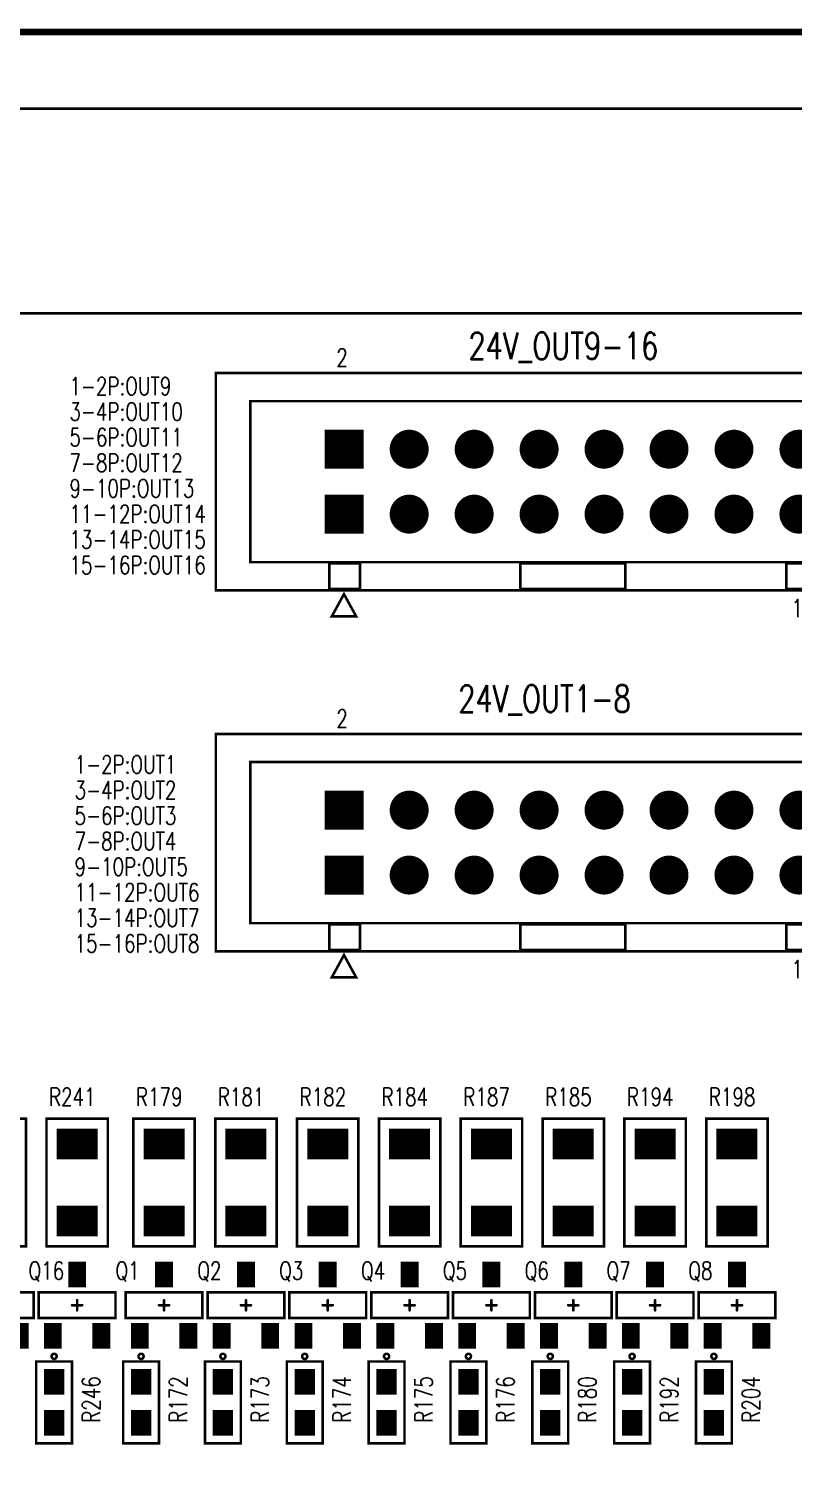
# Model space of a CAD drawing. Extents: x -22 to 239, y -29 to 162.
# Drawn here: x 147.4 to 177.3, y 104.8 to 161.1 of the extents above; entities that cross this region are included whole.
import ezdxf

# ---------------------------------------------------------------- set-up
doc = ezdxf.new("R2010")
doc.units = 0
doc.linetypes.add('TRMIDX_2048', pattern=[2, 1, 1])
for name, color, linetype in [('2D_LINE_00', 150, 'CONTINUOUS'), ('BOARD_OUTLINE_00', 255, 'CONTINUOUS'), ('DIMENSION2_01', 255, 'CONTINUOUS'), ('DRIL_NPLTE_THRU_01', 5, 'CONTINUOUS'), ('DRIL_NPLTE_THRU_02', 106, 'CONTINUOUS'), ('DRIL_NPLTE_THRU_03', 96, 'CONTINUOUS'), ('DRIL_NPLTE_THRU_04', 34, 'CONTINUOUS'), ('DRIL_PLTE_THRU_01', 5, 'CONTINUOUS'), ('DRIL_PLTE_THRU_02', 106, 'CONTINUOUS'), ('DRIL_PLTE_THRU_03', 96, 'CONTINUOUS'), ('DRIL_PLTE_THRU_04', 34, 'CONTINUOUS'), ('DRIL_SYMBOL', 255, 'CONTINUOUS'), ('PADS_BOT', 43, 'CONTINUOUS'), ('PADS_INNER', 186, 'CONTINUOUS'), ('PADS_TOP', 186, 'CONTINUOUS'), ('PART_NAME_01', 3, 'CONTINUOUS'), ('PART_TOP_2DLINE_00', 150, 'CONTINUOUS'), ('PART_TOP_TEXT_126', 255, 'CONTINUOUS'), ('TEXT_126', 255, 'CONTINUOUS')]:
    doc.layers.add(name, color=color, linetype=linetype)
doc.styles.add('W0$1', font='simplex', dxfattribs={"width": 0.75})
doc.styles.add('W0$15', font='simplex', dxfattribs={"width": 0.75})

# ---------------------------------------------------------------- blocks, each defined once
blk = doc.blocks.new('BOARD_100')
at = {"layer": 'BOARD_OUTLINE_00', "const_width": 0.1}
blk.add_lwpolyline([(0, -1, -0.414214), (1, 0), (237, 0, -0.414214), (238, -1), (238, -149, -0.414214), (237, -150), (1, -150, -0.414214), (0, -149)], format="xyb", close=True, dxfattribs=at)
blk = doc.blocks.new('D_1dfeghi_98')
at = {"layer": 'DIMENSION2_01', "linetype": 'TRMIDX_2048', "const_width": 0.254}
blk.add_lwpolyline([(238, 11), (125.708, 11)], dxfattribs=at)
blk = doc.blocks.new('DRAWING_130')
at = {"layer": '2D_LINE_00', "const_width": 0.1}
blk.add_lwpolyline([(0.052, -1.226), (238.052, -1.226), (238.052, -9.226), (0.052, -9.226)], close=True, dxfattribs=at)
blk = doc.blocks.new('SMOOTH_0$1')
at = {"const_width": 0.05}
blk.add_lwpolyline([(-0.025, 0, 1), (0.025, 0, 1)], format="xyb", close=True, dxfattribs=at)
blk = doc.blocks.new('PART_BODY_TOP_27')
at = {"layer": 'PART_TOP_2DLINE_00', "const_width": 0.1}
for points in [[(-1.5, 0.5), (1.5, 0.5), (1.5, -0.5), (-1.5, -0.5), (-1.5, 0.5)], [(-0.2, 0), (0.2, 0)], [(0, -0.2), (0, 0.2)]]:
    blk.add_lwpolyline(points, dxfattribs=at)
blk.add_lwpolyline([(-1, -2, 1), (-0.8, -2, 1)], format="xyb", close=True, dxfattribs=at)
at = {"layer": 'PART_TOP_2DLINE_00'}
for p in [(-1.5, 0.5), (-1.5, 0.5), (-0.2, 0), (0, 0.2), (0.2, 0), (1.5, 0.5), (-1.5, -0.5), (0, -0.2), (1.5, -0.5)]:
    blk.add_blockref('SMOOTH_0$1', p, dxfattribs=at)
blk = doc.blocks.new('DRIL_HOLE_0')
blk.add_lwpolyline([(0, 0, 1), (0, 0, 1)], format="xyb", close=True)
blk = doc.blocks.new('PAD_1')
blk.add_lwpolyline([(0, 0, 1), (0, 0, 1)], format="xyb", close=True)
blk = doc.blocks.new('PAD_6')
at = {"const_width": 0.7}
blk.add_lwpolyline([(-0.5, 0), (0.5, 0)], dxfattribs=at)
blk = doc.blocks.new('STK_TOP_109')
at = {"layer": 'DRIL_PLTE_THRU_01'}
blk.add_blockref('DRIL_HOLE_0', (0, 0), dxfattribs=at)
at = {"layer": 'DRIL_PLTE_THRU_02'}
blk.add_blockref('DRIL_HOLE_0', (0, 0), dxfattribs=at)
at = {"layer": 'DRIL_PLTE_THRU_03'}
blk.add_blockref('DRIL_HOLE_0', (0, 0), dxfattribs=at)
at = {"layer": 'DRIL_PLTE_THRU_04'}
blk.add_blockref('DRIL_HOLE_0', (0, 0), dxfattribs=at)
at = {"layer": 'PADS_BOT'}
blk.add_blockref('PAD_1', (0, 0), dxfattribs=at)
at = {"layer": 'PADS_INNER'}
blk.add_blockref('PAD_1', (0, 0), dxfattribs=at)
at = {"layer": 'PADS_TOP', "rotation": 90}
blk.add_blockref('PAD_6', (0, 0), dxfattribs=at)
blk = doc.blocks.new('SYM_TOP_30')
for name, p in [('STK_TOP_109', (0, 1.2)), ('PART_BODY_TOP_27', (0, 0)), ('STK_TOP_109', (-0.95, -1.2)), ('STK_TOP_109', (0.95, -1.2))]:
    blk.add_blockref(name, p)
blk = doc.blocks.new('PART_TOP_28')
blk.add_blockref('SYM_TOP_30', (0, 0))
at = {"layer": 'PART_NAME_01', "style": 'W0$1', "width": 0.75}
blk.add_text('Q1', height=0.7, dxfattribs=at).set_placement((-1.9, 1))
blk = doc.blocks.new('PART_BODY_TOP_45')
at = {"layer": 'PART_TOP_2DLINE_00', "const_width": 0.1}
blk.add_lwpolyline([(-1.599946, 0.700024), (1.599946, 0.700024), (1.599946, -0.700024), (-1.599946, -0.700024), (-1.599946, 0.700024)], dxfattribs=at)
at = {"layer": 'PART_TOP_2DLINE_00'}
for p in [(-1.599946, 0.700024), (-1.599946, 0.700024), (1.599946, 0.700024), (-1.599946, -0.700024), (1.599946, -0.700024)]:
    blk.add_blockref('SMOOTH_0$1', p, dxfattribs=at)
blk = doc.blocks.new('PAD_25')
at = {"const_width": 0.8}
blk.add_lwpolyline([(-0.5, 0), (0.5, 0)], dxfattribs=at)
blk = doc.blocks.new('STK_TOP_43')
at = {"layer": 'DRIL_NPLTE_THRU_01'}
blk.add_blockref('DRIL_HOLE_0', (0, 0), dxfattribs=at)
at = {"layer": 'DRIL_NPLTE_THRU_02'}
blk.add_blockref('DRIL_HOLE_0', (0, 0), dxfattribs=at)
at = {"layer": 'DRIL_NPLTE_THRU_03'}
blk.add_blockref('DRIL_HOLE_0', (0, 0), dxfattribs=at)
at = {"layer": 'DRIL_NPLTE_THRU_04'}
blk.add_blockref('DRIL_HOLE_0', (0, 0), dxfattribs=at)
at = {"layer": 'PADS_BOT'}
blk.add_blockref('PAD_1', (0, 0), dxfattribs=at)
at = {"layer": 'PADS_INNER'}
blk.add_blockref('PAD_1', (0, 0), dxfattribs=at)
at = {"layer": 'PADS_TOP'}
blk.add_blockref('PAD_25', (0, 0), dxfattribs=at)
blk = doc.blocks.new('SYM_TOP_48')
for name, p in [('PART_BODY_TOP_45', (0, 0)), ('STK_TOP_43', (-0.8001, 0)), ('STK_TOP_43', (0.8001, 0))]:
    blk.add_blockref(name, p)
blk = doc.blocks.new('PART_TOP_245')
blk.add_blockref('SYM_TOP_48', (0, 0))
at = {"layer": 'PART_NAME_01', "style": 'W0$1', "width": 0.75}
blk.add_text('R172', height=0.7, dxfattribs=at).set_placement((-0.8, -1.8))
blk = doc.blocks.new('PART_TOP_246')
blk.add_blockref('SYM_TOP_48', (0, 0))
at = {"layer": 'PART_NAME_01', "style": 'W0$1', "width": 0.75}
blk.add_text('R173', height=0.7, dxfattribs=at).set_placement((-0.8, -1.8))
blk = doc.blocks.new('PART_TOP_247')
blk.add_blockref('SYM_TOP_48', (0, 0))
at = {"layer": 'PART_NAME_01', "style": 'W0$1', "width": 0.75}
blk.add_text('R174', height=0.7, dxfattribs=at).set_placement((-0.8, -1.8))
blk = doc.blocks.new('PART_TOP_248')
blk.add_blockref('SYM_TOP_48', (0, 0))
at = {"layer": 'PART_NAME_01', "style": 'W0$1', "width": 0.75}
blk.add_text('R175', height=0.7, dxfattribs=at).set_placement((-0.8, -1.8))
blk = doc.blocks.new('PART_TOP_249')
blk.add_blockref('SYM_TOP_48', (0, 0))
at = {"layer": 'PART_NAME_01', "style": 'W0$1', "width": 0.75}
blk.add_text('R176', height=0.7, dxfattribs=at).set_placement((-0.8, -1.8))
blk = doc.blocks.new('PART_TOP_253')
blk.add_blockref('SYM_TOP_48', (0, 0))
at = {"layer": 'PART_NAME_01', "style": 'W0$1', "width": 0.75}
blk.add_text('R180', height=0.7, dxfattribs=at).set_placement((-0.8, -1.8))
blk = doc.blocks.new('PART_TOP_259')
blk.add_blockref('SYM_TOP_48', (0, 0))
at = {"layer": 'PART_NAME_01', "style": 'W0$1', "width": 0.75}
blk.add_text('R192', height=0.7, dxfattribs=at).set_placement((-0.8, -1.8))
blk = doc.blocks.new('PART_TOP_266')
blk.add_blockref('SYM_TOP_48', (0, 0))
at = {"layer": 'PART_NAME_01', "style": 'W0$1', "width": 0.75}
blk.add_text('R204', height=0.7, dxfattribs=at).set_placement((-0.8, -1.8))
blk = doc.blocks.new('PART_TOP_296')
blk.add_blockref('SYM_TOP_48', (0, 0))
at = {"layer": 'PART_NAME_01', "style": 'W0$1', "width": 0.75}
blk.add_text('R246', height=0.7, dxfattribs=at).set_placement((-0.8, -1.8))
blk = doc.blocks.new('PART_BODY_TOP_47')
at = {"layer": 'PART_TOP_2DLINE_00', "const_width": 0.1}
blk.add_lwpolyline([(-2.500122, 1.199896), (2.500122, 1.199896), (2.500122, -1.199896), (-2.500122, -1.199896), (-2.500122, 1.199896)], dxfattribs=at)
at = {"layer": 'PART_TOP_2DLINE_00'}
for p in [(-2.500122, 1.199896), (-2.500122, 1.199896), (2.500122, 1.199896), (-2.500122, -1.199896), (2.500122, -1.199896)]:
    blk.add_blockref('SMOOTH_0$1', p, dxfattribs=at)
blk = doc.blocks.new('PAD_32')
at = {"const_width": 1.2}
blk.add_lwpolyline([(-0.8, 0), (0.8, 0)], dxfattribs=at)
blk = doc.blocks.new('STK_TOP_45')
at = {"layer": 'DRIL_NPLTE_THRU_01'}
blk.add_blockref('DRIL_HOLE_0', (0, 0), dxfattribs=at)
at = {"layer": 'DRIL_NPLTE_THRU_02'}
blk.add_blockref('DRIL_HOLE_0', (0, 0), dxfattribs=at)
at = {"layer": 'DRIL_NPLTE_THRU_03'}
blk.add_blockref('DRIL_HOLE_0', (0, 0), dxfattribs=at)
at = {"layer": 'DRIL_NPLTE_THRU_04'}
blk.add_blockref('DRIL_HOLE_0', (0, 0), dxfattribs=at)
at = {"layer": 'PADS_BOT'}
blk.add_blockref('PAD_1', (0, 0), dxfattribs=at)
at = {"layer": 'PADS_INNER'}
blk.add_blockref('PAD_1', (0, 0), dxfattribs=at)
at = {"layer": 'PADS_TOP', "rotation": 90}
blk.add_blockref('PAD_32', (0, 0), dxfattribs=at)
blk = doc.blocks.new('SYM_TOP_50')
for name, p in [('PART_BODY_TOP_47', (0, 0)), ('STK_TOP_45', (-1.500124, 0)), ('STK_TOP_45', (1.500124, 0))]:
    blk.add_blockref(name, p)
blk = doc.blocks.new('PART_TOP_478')
blk.add_blockref('SYM_TOP_50', (0, 0))
at = {"layer": 'PART_NAME_01', "style": 'W0$1', "width": 0.75}
blk.add_text('R179', height=0.7, rotation=270, dxfattribs=at).set_placement((3, 1.1))
blk = doc.blocks.new('PART_TOP_479')
blk.add_blockref('SYM_TOP_50', (0, 0))
at = {"layer": 'PART_NAME_01', "style": 'W0$1', "width": 0.75}
blk.add_text('R181', height=0.7, rotation=270, dxfattribs=at).set_placement((3, 1.1))
blk = doc.blocks.new('PART_TOP_480')
blk.add_blockref('SYM_TOP_50', (0, 0))
at = {"layer": 'PART_NAME_01', "style": 'W0$1', "width": 0.75}
blk.add_text('R182', height=0.7, rotation=270, dxfattribs=at).set_placement((3, 1.1))
blk = doc.blocks.new('PART_TOP_481')
blk.add_blockref('SYM_TOP_50', (0, 0))
at = {"layer": 'PART_NAME_01', "style": 'W0$1', "width": 0.75}
blk.add_text('R184', height=0.7, rotation=270, dxfattribs=at).set_placement((3, 1.1))
blk = doc.blocks.new('PART_TOP_482')
blk.add_blockref('SYM_TOP_50', (0, 0))
at = {"layer": 'PART_NAME_01', "style": 'W0$1', "width": 0.75}
blk.add_text('R185', height=0.7, rotation=270, dxfattribs=at).set_placement((3, 1.1))
blk = doc.blocks.new('PART_TOP_484')
blk.add_blockref('SYM_TOP_50', (0, 0))
at = {"layer": 'PART_NAME_01', "style": 'W0$1', "width": 0.75}
blk.add_text('R187', height=0.7, rotation=270, dxfattribs=at).set_placement((3, 1.1))
blk = doc.blocks.new('PART_TOP_487')
blk.add_blockref('SYM_TOP_50', (0, 0))
at = {"layer": 'PART_NAME_01', "style": 'W0$1', "width": 0.75}
blk.add_text('R194', height=0.7, rotation=270, dxfattribs=at).set_placement((3, 1.1))
blk = doc.blocks.new('PART_TOP_489')
blk.add_blockref('SYM_TOP_50', (0, 0))
at = {"layer": 'PART_NAME_01', "style": 'W0$1', "width": 0.75}
blk.add_text('R198', height=0.7, rotation=270, dxfattribs=at).set_placement((3, 1.1))
blk = doc.blocks.new('PART_TOP_503')
blk.add_blockref('SYM_TOP_50', (0, 0))
at = {"layer": 'PART_NAME_01', "style": 'W0$1', "width": 0.75}
blk.add_text('R236', height=0.7, rotation=270, dxfattribs=at).set_placement((3, 1.1))
blk = doc.blocks.new('PART_TOP_506')
blk.add_blockref('SYM_TOP_50', (0, 0))
at = {"layer": 'PART_NAME_01', "style": 'W0$1', "width": 0.75}
blk.add_text('R241', height=0.7, rotation=270, dxfattribs=at).set_placement((3, 1.1))
blk = doc.blocks.new('PART_TOP_525')
blk.add_blockref('SYM_TOP_30', (0, 0))
at = {"layer": 'PART_NAME_01', "style": 'W0$1', "width": 0.75}
blk.add_text('Q15', height=0.7, dxfattribs=at).set_placement((-1.9, 1))
blk = doc.blocks.new('PART_TOP_526')
blk.add_blockref('SYM_TOP_30', (0, 0))
at = {"layer": 'PART_NAME_01', "style": 'W0$1', "width": 0.75}
blk.add_text('Q16', height=0.7, dxfattribs=at).set_placement((-1.9, 1))
blk = doc.blocks.new('PART_TOP_527')
blk.add_blockref('SYM_TOP_30', (0, 0))
at = {"layer": 'PART_NAME_01', "style": 'W0$1', "width": 0.75}
blk.add_text('Q2', height=0.7, dxfattribs=at).set_placement((-1.9, 1))
blk = doc.blocks.new('PART_TOP_528')
blk.add_blockref('SYM_TOP_30', (0, 0))
at = {"layer": 'PART_NAME_01', "style": 'W0$1', "width": 0.75}
blk.add_text('Q3', height=0.7, dxfattribs=at).set_placement((-1.9, 1))
blk = doc.blocks.new('PART_TOP_529')
blk.add_blockref('SYM_TOP_30', (0, 0))
at = {"layer": 'PART_NAME_01', "style": 'W0$1', "width": 0.75}
blk.add_text('Q4', height=0.7, dxfattribs=at).set_placement((-1.9, 1))
blk = doc.blocks.new('PART_TOP_530')
blk.add_blockref('SYM_TOP_30', (0, 0))
at = {"layer": 'PART_NAME_01', "style": 'W0$1', "width": 0.75}
blk.add_text('Q5', height=0.7, dxfattribs=at).set_placement((-1.9, 1))
blk = doc.blocks.new('PART_TOP_531')
blk.add_blockref('SYM_TOP_30', (0, 0))
at = {"layer": 'PART_NAME_01', "style": 'W0$1', "width": 0.75}
blk.add_text('Q6', height=0.7, dxfattribs=at).set_placement((-1.9, 1))
blk = doc.blocks.new('PART_TOP_532')
blk.add_blockref('SYM_TOP_30', (0, 0))
at = {"layer": 'PART_NAME_01', "style": 'W0$1', "width": 0.75}
blk.add_text('Q7', height=0.7, dxfattribs=at).set_placement((-1.9, 1))
blk = doc.blocks.new('PART_TOP_533')
blk.add_blockref('SYM_TOP_30', (0, 0))
at = {"layer": 'PART_NAME_01', "style": 'W0$1', "width": 0.75}
blk.add_text('Q8', height=0.7, dxfattribs=at).set_placement((-1.9, 1))
blk = doc.blocks.new('PART_BODY_TOP_54')
at = {"layer": 'PART_TOP_2DLINE_00', "const_width": 0.1}
for points in [[(-13.91, 4.25), (13.91, 4.25), (13.91, -4.25), (-13.91, -4.25)], [(-12.56, 3.15), (12.56, 3.15), (12.56, -3.15), (-12.56, -3.15)], [(-9.47, -3.2), (-8.27, -3.2), (-8.27, -4.2), (-9.47, -4.2)], [(-2, -3.2), (2.1, -3.2), (2.1, -4.2), (-2, -4.2)], [(8.4, -3.2), (9.6, -3.2), (9.6, -4.2), (8.4, -4.2)], [(-8.9, -4.39875), (-9.37625, -5.27), (-8.42375, -5.27)]]:
    blk.add_lwpolyline(points, close=True, dxfattribs=at)
at = {"layer": 'PART_TOP_2DLINE_00'}
for p in [(-13.91, 4.25), (13.91, 4.25), (-12.56, 3.15), (12.56, 3.15), (-12.56, -3.15), (-9.47, -3.2), (-8.27, -3.2), (-2, -3.2), (2.1, -3.2), (8.4, -3.2), (9.6, -3.2), (12.56, -3.15), (-13.91, -4.25), (-9.47, -4.2), (-8.9, -4.39875), (-8.27, -4.2), (-2, -4.2), (2.1, -4.2), (8.4, -4.2), (9.6, -4.2), (13.91, -4.25), (-9.37625, -5.27), (-8.42375, -5.27)]:
    blk.add_blockref('SMOOTH_0$1', p, dxfattribs=at)
at = {"layer": 'PART_TOP_TEXT_126', "style": 'W0$1', "width": 0.75}
for s, p in [('2', (-9.2, 4.5)), ('16', (8.9, 4.4)), ('15', (8.6, -5.3))]:
    blk.add_text(s, height=0.7, dxfattribs=at).set_placement(p)
blk = doc.blocks.new('DRIL_SYMBOL_0$889')
at = {"layer": 'DRIL_SYMBOL', "const_width": 0.0508}
for points in [[(-0.254, 0), (0.254, 0)], [(0, -0.254), (0, 0.254)]]:
    blk.add_lwpolyline(points, dxfattribs=at)
blk = doc.blocks.new('DRIL_HOLE_0$889')
at = {"const_width": 0.4445}
blk.add_lwpolyline([(-0.22225, 0, 1), (0.22225, 0, 1)], format="xyb", close=True, dxfattribs=at)
blk.add_blockref('DRIL_SYMBOL_0$889', (0, 0))
blk = doc.blocks.new('PAD_37')
at = {"const_width": 0.762}
blk.add_lwpolyline([(0, -0.381, 1), (0, 0.381, 1)], format="xyb", close=True, dxfattribs=at)
blk = doc.blocks.new('PAD_38')
at = {"const_width": 1.524}
blk.add_lwpolyline([(-0.762, 0), (0.762, 0)], dxfattribs=at)
blk = doc.blocks.new('STK_TOP_139')
at = {"layer": 'DRIL_PLTE_THRU_01'}
blk.add_blockref('DRIL_HOLE_0$889', (0, 0), dxfattribs=at)
at = {"layer": 'DRIL_PLTE_THRU_02'}
blk.add_blockref('DRIL_HOLE_0$889', (0, 0), dxfattribs=at)
at = {"layer": 'DRIL_PLTE_THRU_03'}
blk.add_blockref('DRIL_HOLE_0$889', (0, 0), dxfattribs=at)
at = {"layer": 'DRIL_PLTE_THRU_04'}
blk.add_blockref('DRIL_HOLE_0$889', (0, 0), dxfattribs=at)
at = {"layer": 'PADS_BOT'}
blk.add_blockref('PAD_38', (0, 0), dxfattribs=at)
at = {"layer": 'PADS_INNER'}
blk.add_blockref('PAD_37', (0, 0), dxfattribs=at)
at = {"layer": 'PADS_TOP'}
blk.add_blockref('PAD_38', (0, 0), dxfattribs=at)
blk = doc.blocks.new('STK_TOP_140')
at = {"layer": 'DRIL_PLTE_THRU_01'}
blk.add_blockref('DRIL_HOLE_0$889', (0, 0), dxfattribs=at)
at = {"layer": 'DRIL_PLTE_THRU_02'}
blk.add_blockref('DRIL_HOLE_0$889', (0, 0), dxfattribs=at)
at = {"layer": 'DRIL_PLTE_THRU_03'}
blk.add_blockref('DRIL_HOLE_0$889', (0, 0), dxfattribs=at)
at = {"layer": 'DRIL_PLTE_THRU_04'}
blk.add_blockref('DRIL_HOLE_0$889', (0, 0), dxfattribs=at)
at = {"layer": 'PADS_BOT'}
blk.add_blockref('PAD_37', (0, 0), dxfattribs=at)
at = {"layer": 'PADS_INNER'}
blk.add_blockref('PAD_38', (0, 0), dxfattribs=at)
at = {"layer": 'PADS_TOP'}
blk.add_blockref('PAD_37', (0, 0), dxfattribs=at)
blk = doc.blocks.new('STK_TOP_138')
at = {"layer": 'DRIL_PLTE_THRU_01'}
blk.add_blockref('DRIL_HOLE_0$889', (0, 0), dxfattribs=at)
at = {"layer": 'DRIL_PLTE_THRU_02'}
blk.add_blockref('DRIL_HOLE_0$889', (0, 0), dxfattribs=at)
at = {"layer": 'DRIL_PLTE_THRU_03'}
blk.add_blockref('DRIL_HOLE_0$889', (0, 0), dxfattribs=at)
at = {"layer": 'DRIL_PLTE_THRU_04'}
blk.add_blockref('DRIL_HOLE_0$889', (0, 0), dxfattribs=at)
at = {"layer": 'PADS_BOT'}
blk.add_blockref('PAD_37', (0, 0), dxfattribs=at)
at = {"layer": 'PADS_INNER'}
blk.add_blockref('PAD_37', (0, 0), dxfattribs=at)
at = {"layer": 'PADS_TOP'}
blk.add_blockref('PAD_37', (0, 0), dxfattribs=at)
blk = doc.blocks.new('SYM_TOP_57')
for name, p in [('PART_BODY_TOP_54', (0, 0)), ('STK_TOP_140', (-8.89, 1.27)), ('STK_TOP_138', (-6.35, 1.27)), ('STK_TOP_138', (-3.81, 1.27)), ('STK_TOP_138', (-1.27, 1.27)), ('STK_TOP_138', (1.27, 1.27)), ('STK_TOP_138', (3.81, 1.27)), ('STK_TOP_138', (6.35, 1.27)), ('STK_TOP_138', (8.89, 1.27)), ('STK_TOP_139', (-8.89, -1.27)), ('STK_TOP_138', (-6.35, -1.27)), ('STK_TOP_138', (-3.81, -1.27)), ('STK_TOP_138', (-1.27, -1.27)), ('STK_TOP_138', (1.27, -1.27)), ('STK_TOP_138', (3.81, -1.27)), ('STK_TOP_138', (6.35, -1.27)), ('STK_TOP_138', (8.89, -1.27))]:
    blk.add_blockref(name, p)
blk = doc.blocks.new('PART_TOP_577')
blk.add_blockref('SYM_TOP_57', (0, 0))
at = {"layer": 'PART_NAME_01', "style": 'W0$1', "width": 0.75}
blk.add_text('J20', height=0.7, dxfattribs=at).set_placement((11.965882, 5.305104))
blk = doc.blocks.new('PART_TOP_578')
blk.add_blockref('SYM_TOP_57', (0, 0))
at = {"layer": 'PART_NAME_01', "style": 'W0$1', "width": 0.75}
blk.add_text('J22', height=0.7, dxfattribs=at).set_placement((11.965882, 4.986844))

msp = doc.modelspace()

# ---------------------------------------------------------------- block references
for name, p in [('D_1dfeghi_98', (0, 150)), ('DRAWING_130', (-0.052, 159.226)), ('BOARD_100', (0, 150)), ('PART_TOP_578', (168.634, 143.413)), ('PART_TOP_577', (168.634, 129.295)), ('PART_TOP_525', (146.1, 111.2)), ('PART_TOP_526', (149.3, 111.2)), ('PART_TOP_28', (152.7, 111.2)), ('PART_TOP_527', (155.9, 111.2)), ('PART_TOP_528', (159.1, 111.2)), ('PART_TOP_529', (162.3, 111.2)), ('PART_TOP_530', (165.5, 111.2)), ('PART_TOP_531', (168.7, 111.2)), ('PART_TOP_532', (171.9, 111.2)), ('PART_TOP_533', (175.1, 111.2))]:
    msp.add_blockref(name, p)
at = {"rotation": 90}
for name, p in [('PART_TOP_503', (146.1, 116)), ('PART_TOP_506', (149.3, 116)), ('PART_TOP_478', (152.7, 116)), ('PART_TOP_479', (155.9, 116)), ('PART_TOP_480', (159.1, 116)), ('PART_TOP_481', (162.3, 116)), ('PART_TOP_484', (165.5, 116)), ('PART_TOP_482', (168.7, 116)), ('PART_TOP_487', (171.9, 116)), ('PART_TOP_489', (175.1, 116)), ('PART_TOP_296', (148.4, 107.4)), ('PART_TOP_245', (151.8, 107.4)), ('PART_TOP_246', (155, 107.4)), ('PART_TOP_247', (158.2, 107.4)), ('PART_TOP_248', (161.4, 107.4)), ('PART_TOP_249', (164.6, 107.4)), ('PART_TOP_253', (167.8, 107.4)), ('PART_TOP_259', (171, 107.4)), ('PART_TOP_266', (174.2, 107.4))]:
    msp.add_blockref(name, p, dxfattribs=at)

# ---------------------------------------------------------------- texts
at = {"layer": 'TEXT_126', "width": 0.75}
for s, height, style, p in [('24V_OUT9-16', 1.05, 'W0$15', (164.6, 148.2)), ('1-2P:OUT9', 0.7, 'W0$1', (149, 146.8)), ('3-4P:OUT10', 0.7, 'W0$1', (149, 145.8)), ('5-6P:OUT11', 0.7, 'W0$1', (149, 144.8)), ('7-8P:OUT12', 0.7, 'W0$1', (149, 143.8)), ('9-10P:OUT13', 0.7, 'W0$1', (149, 142.8)), ('11-12P:OUT14', 0.7, 'W0$1', (149, 141.8)), ('13-14P:OUT15', 0.7, 'W0$1', (149, 140.8)), ('15-16P:OUT16', 0.7, 'W0$1', (149, 139.8)), ('24V_OUT1-8', 1.05, 'W0$15', (164.2, 134.4)), ('1-2P:OUT1', 0.7, 'W0$1', (149.2, 132)), ('3-4P:OUT2', 0.7, 'W0$1', (149.2, 131)), ('5-6P:OUT3', 0.7, 'W0$1', (149.2, 130)), ('7-8P:OUT4', 0.7, 'W0$1', (149.2, 129)), ('9-10P:OUT5', 0.7, 'W0$1', (149.2, 128)), ('11-12P:OUT6', 0.7, 'W0$1', (149.2, 127)), ('13-14P:OUT7', 0.7, 'W0$1', (149.2, 126)), ('15-16P:OUT8', 0.7, 'W0$1', (149.2, 125))]:
    msp.add_text(s, height=height, dxfattribs=dict(at, style=style)).set_placement(p)

doc.saveas('drawing.dxf')
